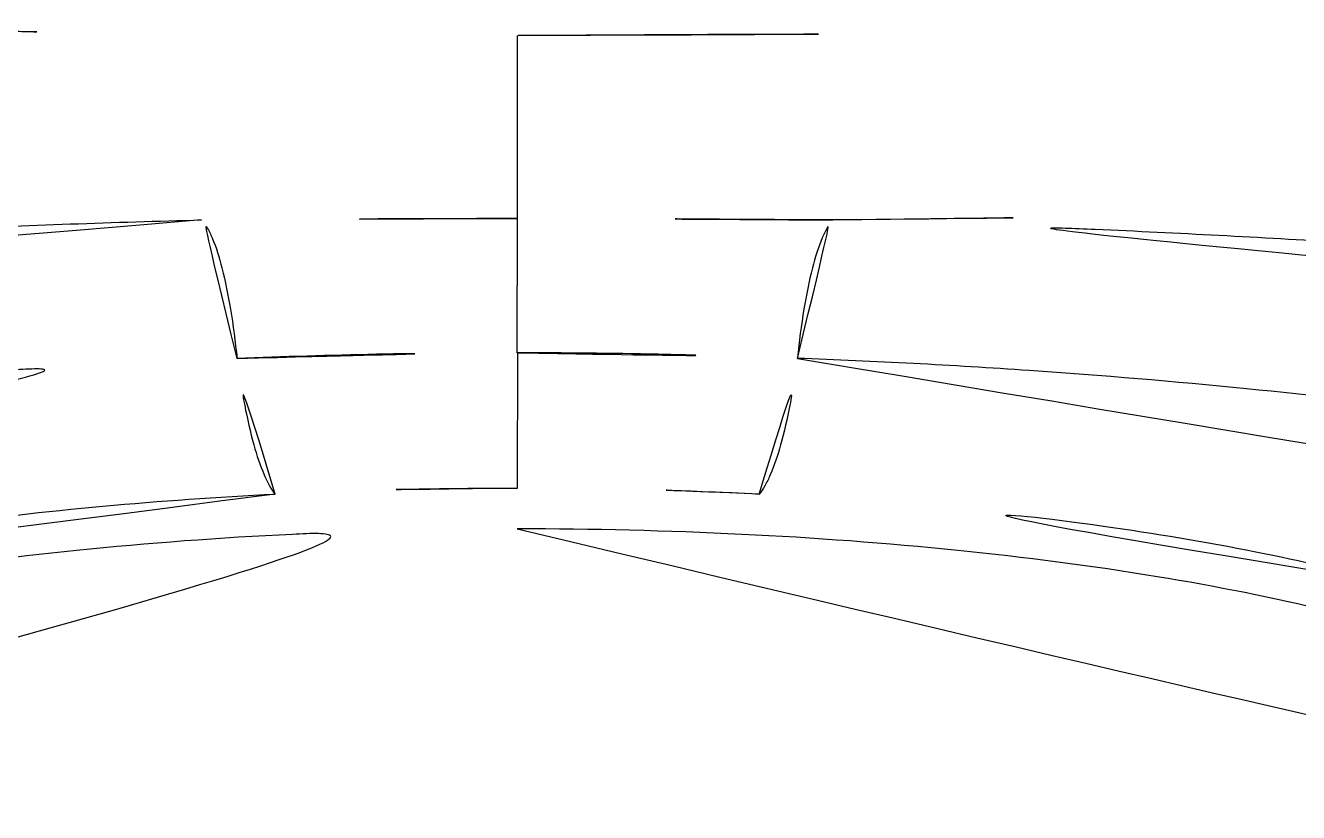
# Model space of a CAD drawing. Extents: x 16296660632 to 16296672714, y -37409619871 to -37409617455.
# Drawn here: x 16296672246.51 to 16296672260.05, y -37409617788.66 to -37409617780.29 of the extents above; entities that cross this region are included whole.
import ezdxf

# ---------------------------------------------------------------- set-up
doc = ezdxf.new("R2010")
doc.units = 0
doc.header["$LTSCALE"] = 10
doc.header["$MEASUREMENT"] = 0
doc.layers.get('0').update_dxf_attribs({"linetype": 'CONTINUOUS'})

msp = doc.modelspace()

# ---------------------------------------------------------------- linework, layer by layer
at = {"color": 7, "linetype": 'Continuous'}
for p, q in [((16296672251.744049, -37409617780.396721), (16296672251.744801, -37409617782.344467)), ((16296672251.744829, -37409617783.773323), (16296672251.74522, -37409617782.344482)), ((16296672251.745649, -37409617783.773338), (16296672251.74482, -37409617785.21228))]:
    msp.add_line(p, q, dxfattribs=at)
for centre, radius, start, end in [((16296672251.57239, -37409617466.244011), 314.152772, 268.51489626, 270.03289419), ((16296672251.92733, -37409617466.904266), 313.4925, 269.96808936, 271.48619621), ((16296672251.521959, -37409617452.280739), 330.094494, 268.59054025, 269.45630837), ((16296672252.00132, -37409617453.952858), 328.422021, 270.54052256, 271.41077076), ((16296672251.811501, -37409617835.093384), 49.881149, 87.1184067, 90.0762795)]:
    msp.add_arc(centre, radius, start, end, dxfattribs=at)
for points, knots in [([(16296672248.38611, -37409617782.360519), (16296672247.455139, -37409617782.383926), (16296672245.646839, -37409617782.448807), (16296672243.04212, -37409617782.586166), (16296672240.673849, -37409617782.740883), (16296672238.61039, -37409617782.89502), (16296672237.10858, -37409617783.022614), (16296672236.101151, -37409617783.127296), (16296672235.499969, -37409617783.202042), (16296672235.005581, -37409617783.27977), (16296672234.61739, -37409617783.36322), (16296672234.337971, -37409617783.452827), (16296672234.191389, -37409617783.534683), (16296672234.14727, -37409617783.58287)], [0, 0, 0, 0, 0.19487836, 0.378625787, 0.545811173, 0.691512954, 0.81163595, 0.861191959, 0.903467741, 0.938375411, 0.965951747, 0.986327533, 1, 1, 1, 1]), ([(16296672248.763399, -37409617783.832603), (16296672248.74493, -37409617783.656937), (16296672248.70314, -37409617783.334122), (16296672248.617901, -37409617782.904457), (16296672248.53121, -37409617782.612541), (16296672248.450701, -37409617782.444298), (16296672248.40835, -37409617782.383263), (16296672248.38611, -37409617782.360519)], [0, 0, 0, 0, 0.345354069, 0.635782241, 0.856364421, 0.937799291, 1, 1, 1, 1]), ([(16296672251.74522, -37409617782.344482), (16296672251.464951, -37409617782.344543), (16296672250.345209, -37409617782.346573), (16296672249.2255, -37409617782.354889), (16296672248.386061, -37409617782.360397)], [0, 0, 0, 0, 0.250303935, 1, 1, 1, 1]), ([(16296672255.10124, -37409617782.360428), (16296672254.82206, -37409617782.358673), (16296672253.7034, -37409617782.350479), (16296672252.584721, -37409617782.345032), (16296672251.74522, -37409617782.344559)], [0, 0, 0, 0, 0.249571633, 1, 1, 1, 1]), ([(16296672254.72397, -37409617783.832611), (16296672254.742439, -37409617783.656898), (16296672254.784229, -37409617783.334023), (16296672254.869459, -37409617782.904297), (16296672254.956141, -37409617782.612381), (16296672255.036659, -37409617782.44416), (16296672255.079, -37409617782.383163), (16296672255.10124, -37409617782.360428)], [0, 0, 0, 0, 0.345413072, 0.635855945, 0.85641809, 0.937830504, 1, 1, 1, 1]), ([(16296672269.341181, -37409617783.582863), (16296672269.29701, -37409617783.534668), (16296672269.15032, -37409617783.452873), (16296672268.87088, -37409617783.363274), (16296672268.4828, -37409617783.279716), (16296672267.98851, -37409617783.201881), (16296672267.38715, -37409617783.127167), (16296672266.379311, -37409617783.022728), (16296672264.877159, -37409617782.894974), (16296672262.81332, -37409617782.740753), (16296672260.444941, -37409617782.586258), (16296672257.840219, -37409617782.448631), (16296672256.03212, -37409617782.383797), (16296672255.10121, -37409617782.360367)], [0, 0, 0, 0, 0.013679294, 0.034060034, 0.061625827, 0.096514741, 0.138795464, 0.188390862, 0.30853317, 0.454226258, 0.621447806, 0.805149581, 1, 1, 1, 1]), ([(16296672248.763399, -37409617783.832603), (16296672249.257839, -37409617783.81501), (16296672250.25144, -37409617783.783928), (16296672251.245529, -37409617783.773193), (16296672251.744829, -37409617783.773323)], [0, 0, 0, 0, 0.497719008, 1, 1, 1, 1]), ([(16296672251.744829, -37409617783.773331), (16296672252.243731, -37409617783.773247), (16296672253.237061, -37409617783.78389), (16296672254.2299, -37409617783.815117), (16296672254.72397, -37409617783.832611)], [0, 0, 0, 0, 0.502276438, 1, 1, 1, 1]), ([(16296672236.214911, -37409617786.003433), (16296672236.255831, -37409617785.931541), (16296672236.384541, -37409617785.790199), (16296672236.65024, -37409617785.614433), (16296672237.005251, -37409617785.444633), (16296672237.45027, -37409617785.279663), (16296672237.98472, -37409617785.119278), (16296672238.86714, -37409617784.898933), (16296672240.17905, -37409617784.645142), (16296672241.98247, -37409617784.375183), (16296672244.05619, -37409617784.137413), (16296672246.346491, -37409617783.946861), (16296672247.940849, -37409617783.861931), (16296672248.763399, -37409617783.832603)], [0, 0, 0, 0, 0.019261358, 0.04355665, 0.073909083, 0.110684456, 0.153978153, 0.203772277, 0.32241144, 0.464933431, 0.628305564, 0.808346545, 1, 1, 1, 1]), ([(16296672254.723961, -37409617783.832558), (16296672255.54661, -37409617783.862137), (16296672257.14119, -37409617783.946671), (16296672259.431709, -37409617784.137383), (16296672261.50559, -37409617784.375137), (16296672263.309111, -37409617784.645103), (16296672264.621099, -37409617784.898911), (16296672265.50358, -37409617785.119232), (16296672266.038059, -37409617785.279617), (16296672266.483101, -37409617785.444603), (16296672266.83816, -37409617785.614357), (16296672267.103901, -37409617785.790138), (16296672267.232639, -37409617785.931519), (16296672267.27356, -37409617786.003433)], [0, 0, 0, 0, 0.191662544, 0.371708602, 0.535075539, 0.677592331, 0.796227729, 0.846021114, 0.88931356, 0.926087655, 0.956439148, 0.980735535, 1, 1, 1, 1]), ([(16296672249.16888, -37409617785.275352), (16296672249.14665, -37409617785.248947), (16296672249.103849, -37409617785.183243), (16296672249.021151, -37409617785.011124), (16296672248.928711, -37409617784.724121), (16296672248.835079, -37409617784.308853), (16296672248.786169, -37409617783.99968), (16296672248.763889, -37409617783.832573)], [0, 0, 0, 0, 0.068547731, 0.154775008, 0.378832996, 0.665169748, 1, 1, 1, 1]), ([(16296672254.319139, -37409617785.275307), (16296672254.34136, -37409617785.248917), (16296672254.38413, -37409617785.183197), (16296672254.466801, -37409617785.011108), (16296672254.559191, -37409617784.724121), (16296672254.652781, -37409617784.308861), (16296672254.70167, -37409617783.999702), (16296672254.72394, -37409617783.832611)], [0, 0, 0, 0, 0.068535187, 0.154751467, 0.378805874, 0.665154216, 1, 1, 1, 1]), ([(16296672249.16888, -37409617785.275352), (16296672247.946541, -37409617785.337837), (16296672246.178869, -37409617785.492783), (16296672243.948259, -37409617785.861717), (16296672242.93693, -37409617786.091667), (16296672242.46487, -37409617786.218819)], [0, 0, 0, 0, 0.541540081, 0.783688603, 1, 1, 1, 1]), ([(16296672251.74507, -37409617785.21228), (16296672251.529039, -37409617785.212257), (16296672250.670019, -37409617785.217323), (16296672249.81105, -37409617785.242538), (16296672249.16888, -37409617785.275352)], [0, 0, 0, 0, 0.251478885, 1, 1, 1, 1]), ([(16296672261.03005, -37409617786.220551), (16296672260.557671, -37409617786.093132), (16296672259.545481, -37409617785.862701), (16296672257.312571, -37409617785.49305), (16296672255.5429, -37409617785.337852), (16296672254.31912, -37409617785.275307)], [0, 0, 0, 0, 0.216251354, 0.458392815, 1, 1, 1, 1]), ([(16296672239.49432, -37409617788.663643), (16296672239.494329, -37409617788.563133), (16296672239.540581, -37409617788.34716), (16296672239.73255, -37409617788.047363), (16296672240.03545, -37409617787.760582), (16296672240.44685, -37409617787.484993), (16296672240.96398, -37409617787.220688), (16296672241.583191, -37409617786.969948), (16296672242.299129, -37409617786.734802), (16296672243.42131, -37409617786.432838), (16296672245.014919, -37409617786.120132), (16296672247.110189, -37409617785.850189), (16296672249.38213, -37409617785.683746), (16296672250.947411, -37409617785.646439), (16296672251.74423, -37409617785.646439)], [0, 0, 0, 0, 0.023004545, 0.049090004, 0.080339131, 0.117849626, 0.162055742, 0.213030172, 0.270592819, 0.334410985, 0.478883717, 0.641834103, 0.81764124, 1, 1, 1, 1]), ([(16296672251.74423, -37409617785.646439), (16296672252.541071, -37409617785.646439), (16296672254.10639, -37409617785.683746), (16296672256.378389, -37409617785.850197), (16296672258.4737, -37409617786.120163), (16296672260.06735, -37409617786.432877), (16296672261.18955, -37409617786.734871), (16296672261.905491, -37409617786.970016), (16296672262.52471, -37409617787.220787), (16296672263.041821, -37409617787.485107), (16296672263.45319, -37409617787.760727), (16296672263.75605, -37409617788.047523), (16296672263.94796, -37409617788.347351), (16296672263.99415, -37409617788.563332), (16296672263.994141, -37409617788.663849)], [0, 0, 0, 0, 0.18236164, 0.358169394, 0.521121754, 0.66559554, 0.729413867, 0.786976981, 0.837950763, 0.882156034, 0.91966481, 0.950912012, 0.976995783, 1, 1, 1, 1])]:
    msp.add_open_spline(points, degree=3, knots=knots, dxfattribs=at)

doc.saveas('drawing.dxf')
